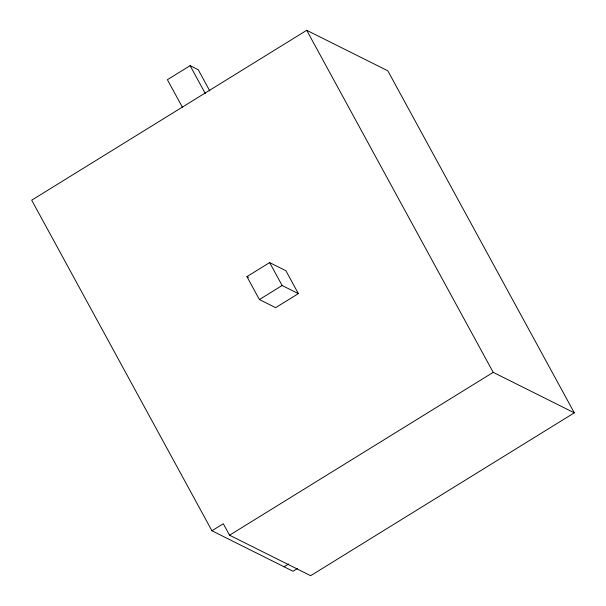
<?xml version="1.0" encoding="UTF-8"?>
<svg xmlns="http://www.w3.org/2000/svg" width="606" height="606" viewBox="0 0 606 606"><rect width="100%" height="100%" fill="white"/><g stroke="black" fill="none" stroke-linecap="round" stroke-linejoin="round"><path stroke-width="0.91" d="M209.835 91.006L198.238 69.728L190.117 65.675L167.392 79.712L182.557 107.535M211.941 530.773L223.303 523.751L229.553 535.204L310.651 575.7L574.299 412.837L387.81 70.796L306.712 30.3L31.701 200.185L211.941 530.773L293.039 571.261L297.584 568.458M246.915 276.639L269.64 262.603L285.873 270.708L298.364 293.615L275.632 307.659L259.406 299.553L246.915 276.639L248.536 277.45M259.406 299.553L282.131 285.509L298.364 293.615M229.553 535.204L493.208 372.349L574.299 412.837M284.032 566.769L288.661 563.997M306.712 30.3L493.208 372.349M190.117 65.675L205.29 93.498M269.64 262.603L282.131 285.509"/></g></svg>
